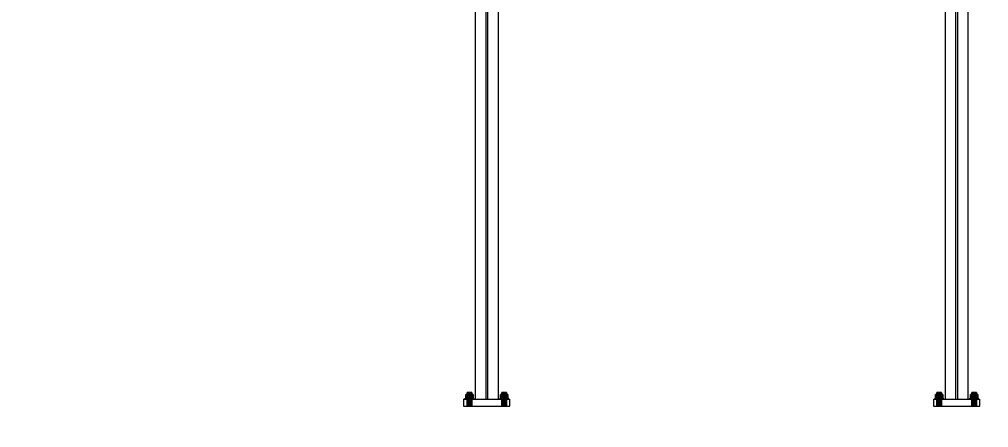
# Model space of a CAD drawing. Header units: millimetres. Extents: x -191664 to 191490, y -197311 to 10263.
# Drawn here: x 20763 to 24107, y -74 to 1334 of the extents above; entities that cross this region are included whole.
import ezdxf

# ---------------------------------------------------------------- set-up
doc = ezdxf.new("R2010")
doc.units = ezdxf.units.MM
for name, color, linetype, lineweight in [('COTAS_ENVOLVENTE_P', 1, 'Continuous', 0), ('COTAS_P', 1, 'Continuous', 0), ('lateral_C02', 7, 'Continuous', 0)]:
    doc.layers.add(name, color=color, linetype=linetype, lineweight=lineweight)
doc.dimstyles.new('PLANTA_100', dxfattribs={"dimtxt": 250, "dimasz": 150, "dimexe": 150, "dimexo": 80, "dimgap": 100, "dimtad": 1, "dimtih": 1, "dimtoh": 1, "dimdec": 1, "dimdsep": 46, "dimcen": 0.09, "dimclrd": 1, "dimclre": 1, "dimclrt": 1, "dimadec": 0, "dimazin": 0, "dimtfac": 1, "dimtdec": 4, "dimtofl": 0, "dimtmove": 0, "dimatfit": 3, "dimfxl": 1, "dimtolj": 1, "dimtzin": 0, "dimarcsym": 0})

# ---------------------------------------------------------------- blocks, each defined once
blk = doc.blocks.new('*D4')
at = {"layer": 'COTAS_ENVOLVENTE_P', "color": 1, "lineweight": -2, "transparency": 16777216}
for p, q in [((0, -80), (0, -3250)), ((58855.1, -80), (58855.1, -3250)), ((150, -3100), (58705.1, -3100))]:
    blk.add_line(p, q, dxfattribs=at)
at = {"layer": 'COTAS_ENVOLVENTE_P', "color": 1, "transparency": 16777216}
for points in [[(150, -3075), (150, -3125), (0, -3100)], [(58705.1, -3075), (58705.1, -3125), (58855.1, -3100)]]:
    blk.add_solid(points, dxfattribs=at)
at = {"layer": 'Defpoints', "color": 0, "transparency": 16777216}
for p in [(0, 0), (58855.1, 0), (58855.1, -3100)]:
    blk.add_point(p, dxfattribs=at)
blk = doc.blocks.new('*D7')
at = {"layer": 'COTAS_P', "color": 1, "lineweight": -2, "transparency": 16777216}
for p, q in [((25334.8, 3271.6), (25080.5, 4103.6)), ((16187.4, 1228.9), (24980.9, 3916.3)), ((16254.4, 496.5), (16000.1, 1328.5))]:
    blk.add_line(p, q, dxfattribs=at)
at = {"layer": 'COTAS_P', "color": 1, "transparency": 16777216}
for points in [[(24973.6, 3940.2), (24988.2, 3892.4), (25124.4, 3960.1)], [(16180.1, 1252.8), (16194.7, 1205), (16044, 1185.1)]]:
    blk.add_solid(points, dxfattribs=at)
at = {"layer": 'Defpoints', "color": 0, "transparency": 16777216}
for p in [(25124.4, 3960.1), (25358.2, 3195.1), (16277.8, 420)]:
    blk.add_point(p, dxfattribs=at)
blk = doc.blocks.new('*D21')
at = {"layer": 'COTAS_P', "color": 1, "lineweight": -2, "transparency": 16777216}
for p, q in [((0, -80), (0, -2350)), ((58117.1, -80), (58117.1, -2350)), ((150, -2200), (57967.1, -2200))]:
    blk.add_line(p, q, dxfattribs=at)
at = {"layer": 'COTAS_P', "color": 1, "transparency": 16777216}
for points in [[(150, -2175), (150, -2225), (0, -2200)], [(57967.1, -2175), (57967.1, -2225), (58117.1, -2200)]]:
    blk.add_solid(points, dxfattribs=at)
at = {"layer": 'Defpoints', "color": 0, "transparency": 16777216}
for p in [(0, 0), (58117.1, 0), (58117.1, -2200)]:
    blk.add_point(p, dxfattribs=at)

msp = doc.modelspace()

# ---------------------------------------------------------------- linework, layer by layer
at = {"layer": 'lateral_C02', "color": 139, "true_color": 0x354b57}
for p, q in [((23956.75, 2423.25), (23956.75, 25)), ((23993.25, 2423.25), (23993.25, 25)), ((24000.25, 25), (24000.25, 2423.25)), ((24036.75, 25), (24036.75, 2423.25)), ((22335.76, 1927.86), (22335.76, 25)), ((22372.26, 1927.86), (22372.26, 25)), ((22379.26, 25), (22379.26, 1927.86)), ((22415.76, 25), (22415.76, 1927.86)), ((22335.76, 25), (22415.76, 25)), ((22372.26, 25), (22379.26, 25)), ((23956.75, 25), (24036.75, 25)), ((23993.25, 25), (24000.25, 25))]:
    msp.add_line(p, q, dxfattribs=at)
at = {"layer": 'lateral_C02', "color": 9, "true_color": 0xaebcc4}
for p, q in [((22309.36, 40.8), (22302.96, 40.8)), ((22302.96, 28), (22302.96, 40.8)), ((22308.83, 48), (22307.76, 48)), ((22307.76, 0), (22307.76, 48)), ((22311.76, 48), (22308.83, 48)), ((22308.83, 0), (22308.83, 48)), ((22322.16, 40.8), (22309.36, 40.8)), ((22309.36, 28), (22309.36, 40.8)), ((22315.76, 48), (22311.76, 48)), ((22311.76, 0), (22311.76, 48)), ((22319.76, 48), (22315.76, 48)), ((22315.76, 0), (22315.76, 48)), ((22322.68, 48), (22319.76, 48)), ((22319.76, 0), (22319.76, 48)), ((22328.56, 40.8), (22322.16, 40.8)), ((22322.16, 28), (22322.16, 40.8)), ((22323.76, 48), (22322.68, 48)), ((22322.68, 0), (22322.68, 48)), ((22323.76, 48), (22323.76, 0)), ((22328.56, 40.8), (22328.56, 28)), ((22429.36, 40.8), (22422.96, 40.8)), ((22422.96, 28), (22422.96, 40.8)), ((22428.83, 48), (22427.76, 48)), ((22427.76, 0), (22427.76, 48)), ((22431.76, 48), (22428.83, 48)), ((22428.83, 0), (22428.83, 48)), ((22442.16, 40.8), (22429.36, 40.8)), ((22429.36, 28), (22429.36, 40.8)), ((22435.76, 48), (22431.76, 48)), ((22431.76, 0), (22431.76, 48)), ((22439.76, 48), (22435.76, 48)), ((22435.76, 0), (22435.76, 48)), ((22442.68, 48), (22439.76, 48)), ((22439.76, 0), (22439.76, 48)), ((22448.56, 40.8), (22442.16, 40.8)), ((22442.16, 28), (22442.16, 40.8)), ((22443.76, 48), (22442.68, 48)), ((22442.68, 0), (22442.68, 48)), ((22443.76, 48), (22443.76, 0)), ((22448.56, 40.8), (22448.56, 28)), ((23930.35, 40.8), (23923.95, 40.8)), ((23923.95, 28), (23923.95, 40.8)), ((23929.82, 48), (23928.75, 48)), ((23928.75, 0), (23928.75, 48)), ((23932.75, 48), (23929.82, 48)), ((23929.82, 0), (23929.82, 48)), ((23943.15, 40.8), (23930.35, 40.8)), ((23930.35, 28), (23930.35, 40.8)), ((23936.75, 48), (23932.75, 48)), ((23932.75, 0), (23932.75, 48)), ((23940.75, 48), (23936.75, 48)), ((23936.75, 0), (23936.75, 48)), ((23943.68, 48), (23940.75, 48)), ((23940.75, 0), (23940.75, 48)), ((23949.55, 40.8), (23943.15, 40.8)), ((23943.15, 28), (23943.15, 40.8)), ((23944.75, 48), (23943.68, 48)), ((23943.68, 0), (23943.68, 48)), ((23944.75, 48), (23944.75, 0)), ((23949.55, 40.8), (23949.55, 28)), ((24050.35, 40.8), (24043.95, 40.8)), ((24043.95, 28), (24043.95, 40.8)), ((24049.82, 48), (24048.75, 48)), ((24048.75, 0), (24048.75, 48)), ((24052.75, 48), (24049.82, 48)), ((24049.82, 0), (24049.82, 48)), ((24063.15, 40.8), (24050.35, 40.8)), ((24050.35, 28), (24050.35, 40.8)), ((24056.75, 48), (24052.75, 48)), ((24052.75, 0), (24052.75, 48)), ((24060.75, 48), (24056.75, 48)), ((24056.75, 0), (24056.75, 48)), ((24063.68, 48), (24060.75, 48)), ((24060.75, 0), (24060.75, 48)), ((24069.55, 40.8), (24063.15, 40.8)), ((24063.15, 28), (24063.15, 40.8)), ((24064.75, 48), (24063.68, 48)), ((24063.68, 0), (24063.68, 48)), ((24064.75, 48), (24064.75, 0)), ((24069.55, 40.8), (24069.55, 28)), ((22302.82, 28), (22301.76, 28)), ((22301.76, 25), (22301.76, 28)), ((22302.82, 25), (22301.76, 25)), ((22305.86, 28), (22302.82, 28)), ((22302.82, 25), (22302.82, 28)), ((22305.86, 25), (22302.82, 25)), ((22309.36, 28), (22302.96, 28)), ((22310.4, 28), (22305.86, 28)), ((22305.86, 25), (22305.86, 28)), ((22310.4, 25), (22305.86, 25)), ((22308.83, 0), (22307.76, 0)), ((22311.76, 0), (22308.83, 0)), ((22322.16, 28), (22309.36, 28)), ((22315.76, 28), (22310.4, 28)), ((22310.4, 25), (22310.4, 28)), ((22315.76, 25), (22310.4, 25)), ((22315.76, 0), (22311.76, 0)), ((22321.11, 28), (22315.76, 28)), ((22315.76, 25), (22315.76, 28)), ((22321.11, 25), (22315.76, 25)), ((22319.76, 0), (22315.76, 0)), ((22322.68, 0), (22319.76, 0)), ((22325.66, 28), (22321.11, 28)), ((22321.11, 25), (22321.11, 28)), ((22325.66, 25), (22321.11, 25)), ((22322.16, 28), (22328.56, 28)), ((22322.68, 0), (22323.76, 0)), ((22328.69, 28), (22325.66, 28)), ((22325.66, 25), (22325.66, 28)), ((22328.69, 25), (22325.66, 25)), ((22329.76, 28), (22328.69, 28)), ((22328.69, 25), (22328.69, 28)), ((22328.69, 25), (22329.76, 25)), ((22329.76, 28), (22329.76, 25)), ((22422.82, 28), (22421.76, 28)), ((22421.76, 25), (22421.76, 28)), ((22422.82, 25), (22421.76, 25)), ((22425.86, 28), (22422.82, 28)), ((22422.82, 25), (22422.82, 28)), ((22425.86, 25), (22422.82, 25)), ((22429.36, 28), (22422.96, 28)), ((22430.4, 28), (22425.86, 28)), ((22425.86, 25), (22425.86, 28)), ((22430.4, 25), (22425.86, 25)), ((22428.83, 0), (22427.76, 0)), ((22431.76, 0), (22428.83, 0)), ((22442.16, 28), (22429.36, 28)), ((22435.76, 28), (22430.4, 28)), ((22430.4, 25), (22430.4, 28)), ((22435.76, 25), (22430.4, 25)), ((22435.76, 0), (22431.76, 0)), ((22441.11, 28), (22435.76, 28)), ((22435.76, 25), (22435.76, 28)), ((22441.11, 25), (22435.76, 25)), ((22439.76, 0), (22435.76, 0)), ((22442.68, 0), (22439.76, 0)), ((22445.66, 28), (22441.11, 28)), ((22441.11, 25), (22441.11, 28)), ((22445.66, 25), (22441.11, 25)), ((22442.16, 28), (22448.56, 28)), ((22442.68, 0), (22443.76, 0)), ((22448.69, 28), (22445.66, 28)), ((22445.66, 25), (22445.66, 28)), ((22448.69, 25), (22445.66, 25)), ((22449.76, 28), (22448.69, 28)), ((22448.69, 25), (22448.69, 28)), ((22448.69, 25), (22449.76, 25)), ((22449.76, 28), (22449.76, 25)), ((23923.81, 28), (23922.75, 28)), ((23922.75, 25), (23922.75, 28)), ((23923.81, 25), (23922.75, 25)), ((23926.85, 28), (23923.81, 28)), ((23923.81, 25), (23923.81, 28)), ((23926.85, 25), (23923.81, 25)), ((23930.35, 28), (23923.95, 28)), ((23931.39, 28), (23926.85, 28)), ((23926.85, 25), (23926.85, 28)), ((23931.39, 25), (23926.85, 25)), ((23929.82, 0), (23928.75, 0)), ((23932.75, 0), (23929.82, 0)), ((23943.15, 28), (23930.35, 28)), ((23936.75, 28), (23931.39, 28)), ((23931.39, 25), (23931.39, 28)), ((23936.75, 25), (23931.39, 25)), ((23936.75, 0), (23932.75, 0)), ((23942.1, 28), (23936.75, 28)), ((23936.75, 25), (23936.75, 28)), ((23942.1, 25), (23936.75, 25)), ((23940.75, 0), (23936.75, 0)), ((23943.68, 0), (23940.75, 0)), ((23946.65, 28), (23942.1, 28)), ((23942.1, 25), (23942.1, 28)), ((23946.65, 25), (23942.1, 25)), ((23943.15, 28), (23949.55, 28)), ((23943.68, 0), (23944.75, 0)), ((23949.68, 28), (23946.65, 28)), ((23946.65, 25), (23946.65, 28)), ((23949.68, 25), (23946.65, 25)), ((23950.75, 28), (23949.68, 28)), ((23949.68, 25), (23949.68, 28)), ((23949.68, 25), (23950.75, 25)), ((23950.75, 28), (23950.75, 25)), ((24043.81, 28), (24042.75, 28)), ((24042.75, 25), (24042.75, 28)), ((24043.81, 25), (24042.75, 25)), ((24046.85, 28), (24043.81, 28)), ((24043.81, 25), (24043.81, 28)), ((24046.85, 25), (24043.81, 25)), ((24050.35, 28), (24043.95, 28)), ((24051.39, 28), (24046.85, 28)), ((24046.85, 25), (24046.85, 28)), ((24051.39, 25), (24046.85, 25)), ((24049.82, 0), (24048.75, 0)), ((24052.75, 0), (24049.82, 0)), ((24063.15, 28), (24050.35, 28)), ((24056.75, 28), (24051.39, 28)), ((24051.39, 25), (24051.39, 28)), ((24056.75, 25), (24051.39, 25)), ((24056.75, 0), (24052.75, 0)), ((24062.1, 28), (24056.75, 28)), ((24056.75, 25), (24056.75, 28)), ((24062.1, 25), (24056.75, 25)), ((24060.75, 0), (24056.75, 0)), ((24063.68, 0), (24060.75, 0)), ((24066.65, 28), (24062.1, 28)), ((24062.1, 25), (24062.1, 28)), ((24066.65, 25), (24062.1, 25)), ((24063.15, 28), (24069.55, 28)), ((24063.68, 0), (24064.75, 0)), ((24069.68, 28), (24066.65, 28)), ((24066.65, 25), (24066.65, 28)), ((24069.68, 25), (24066.65, 25)), ((24070.75, 28), (24069.68, 28)), ((24069.68, 25), (24069.68, 28)), ((24069.68, 25), (24070.75, 25)), ((24070.75, 28), (24070.75, 25))]:
    msp.add_line(p, q, dxfattribs=at)
at = {"layer": 'lateral_C02', "color": 251, "true_color": 0x4e626d}
for p, q in [((22295.76, 25), (22455.76, 25)), ((22295.76, 25), (22295.76, 0)), ((22295.76, 0), (22455.76, 0)), ((22455.76, 0), (22455.76, 25)), ((23916.75, 25), (24076.75, 25)), ((23916.75, 25), (23916.75, 0)), ((23916.75, 0), (24076.75, 0)), ((24076.75, 0), (24076.75, 25))]:
    msp.add_line(p, q, dxfattribs=at)

# ---------------------------------------------------------------- dimensions: what is measured, and where the dimension line sits
at = {"layer": 'COTAS_ENVOLVENTE_P'}
dim = msp.add_aligned_dim(p1=(0, 0), p2=(58855.12, 0), distance=-3100, text='<> P', dimstyle='PLANTA_100', dxfattribs=at)
dim.commit()
dim.dimension.update_dxf_attribs({"geometry": '*D4', "text_midpoint": (29427.56, -3100)})
at = {"layer": 'COTAS_P'}
for p1, p2, distance, picture, middle in [((16277.76, 420), (25358.19, 3195.06), 800, '*D7', (20584.16, 2572.6)), ((0, 0), (58117.12, 0), -2200, '*D21', (29058.56, -2200))]:
    dim = msp.add_aligned_dim(p1=p1, p2=p2, distance=distance, text='<> P', dimstyle='PLANTA_100', dxfattribs=at)
    dim.commit()
    dim.dimension.update_dxf_attribs({"geometry": picture, "text_midpoint": middle})

doc.saveas('drawing.dxf')
